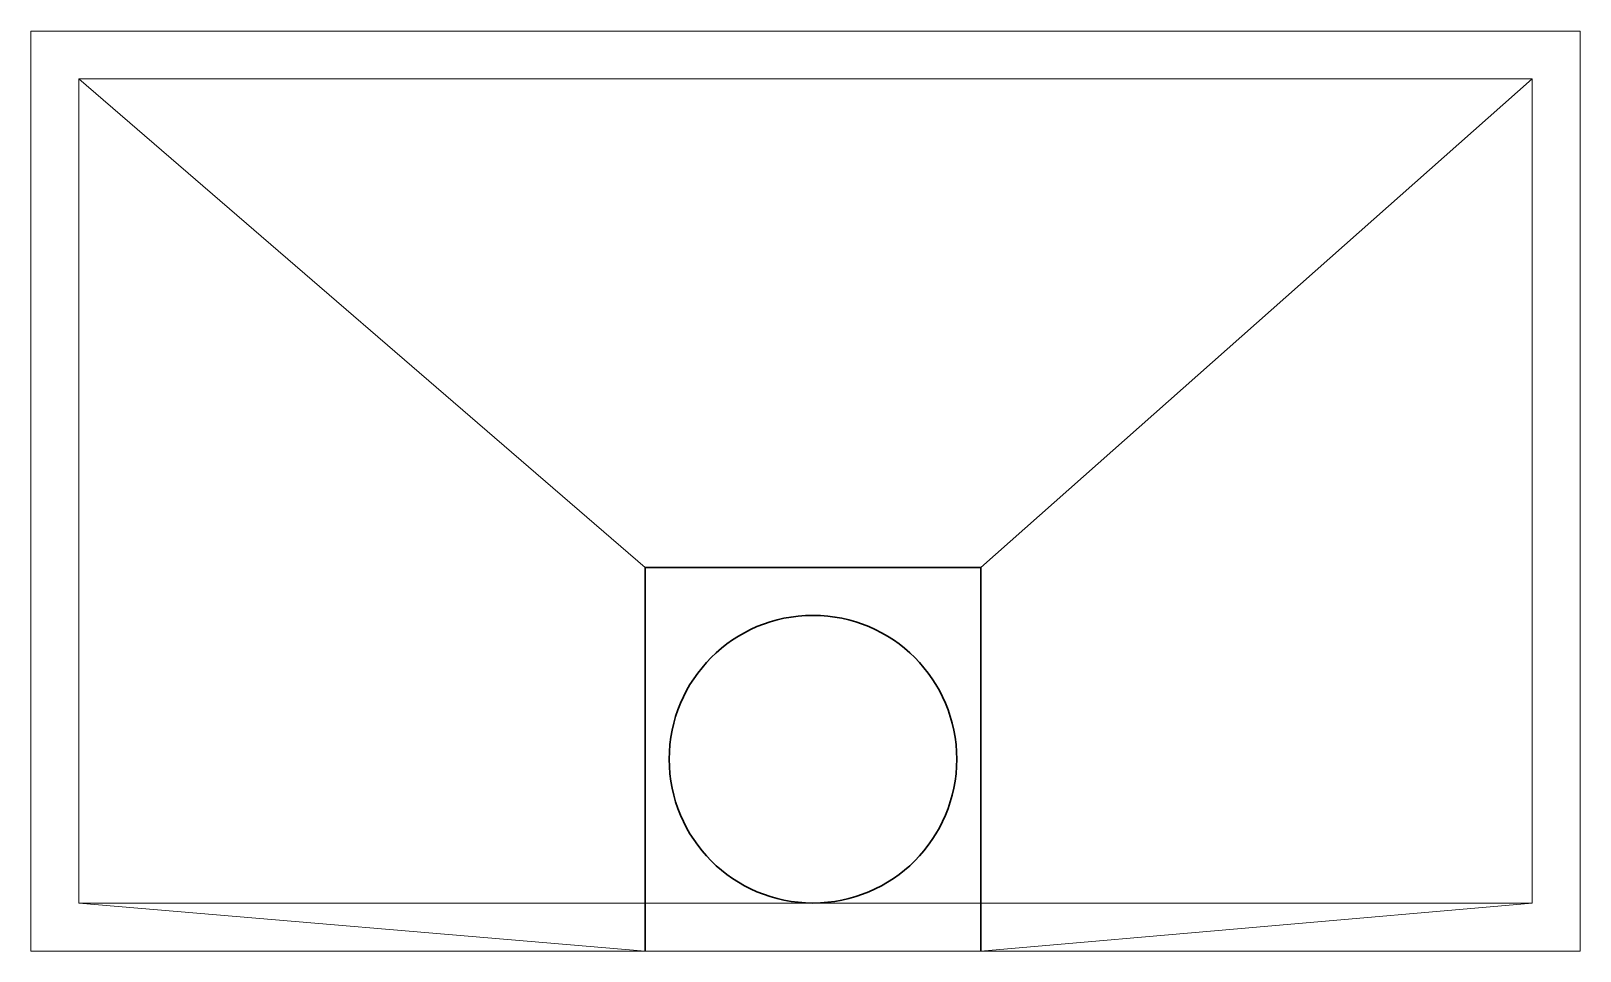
# Model space of a CAD drawing. Header units: inches. Extents: x 78.1 to 110.4, y 436.6 to 455.8.
import ezdxf

# ---------------------------------------------------------------- set-up
doc = ezdxf.new("R2010")
doc.units = ezdxf.units.IN
doc.header["$MEASUREMENT"] = 0
doc.layers.add('A201-Cabinets-and-Appliances', color=6, linetype='Continuous')

msp = doc.modelspace()

# ---------------------------------------------------------------- linework, layer by layer
at = {"layer": 'A201-Cabinets-and-Appliances', "lineweight": 5}
for p, q in [((78.069, 436.613), (78.069, 455.8)), ((78.069, 455.8), (110.381, 455.8)), ((110.381, 436.613), (110.381, 455.8)), ((79.069, 437.613), (79.069, 454.8)), ((79.069, 454.8), (109.381, 454.8)), ((79.069, 454.8), (90.881, 444.613)), ((109.381, 454.8), (97.881, 444.613)), ((109.381, 437.613), (109.381, 454.8)), ((79.069, 437.613), (109.381, 437.613)), ((79.069, 437.613), (90.881, 436.613)), ((109.381, 437.613), (97.881, 436.613)), ((78.069, 436.613), (110.381, 436.613)), ((90.881, 436.613), (97.881, 436.613))]:
    msp.add_line(p, q, dxfattribs=at)
at = {"layer": 'A201-Cabinets-and-Appliances', "lineweight": 30}
for p, q in [((90.881, 444.613), (90.881, 436.613)), ((97.881, 444.613), (90.881, 444.613)), ((97.881, 444.613), (97.881, 436.613))]:
    msp.add_line(p, q, dxfattribs=at)
msp.add_circle((94.381, 440.613), 3, dxfattribs=at)

doc.saveas('drawing.dxf')
